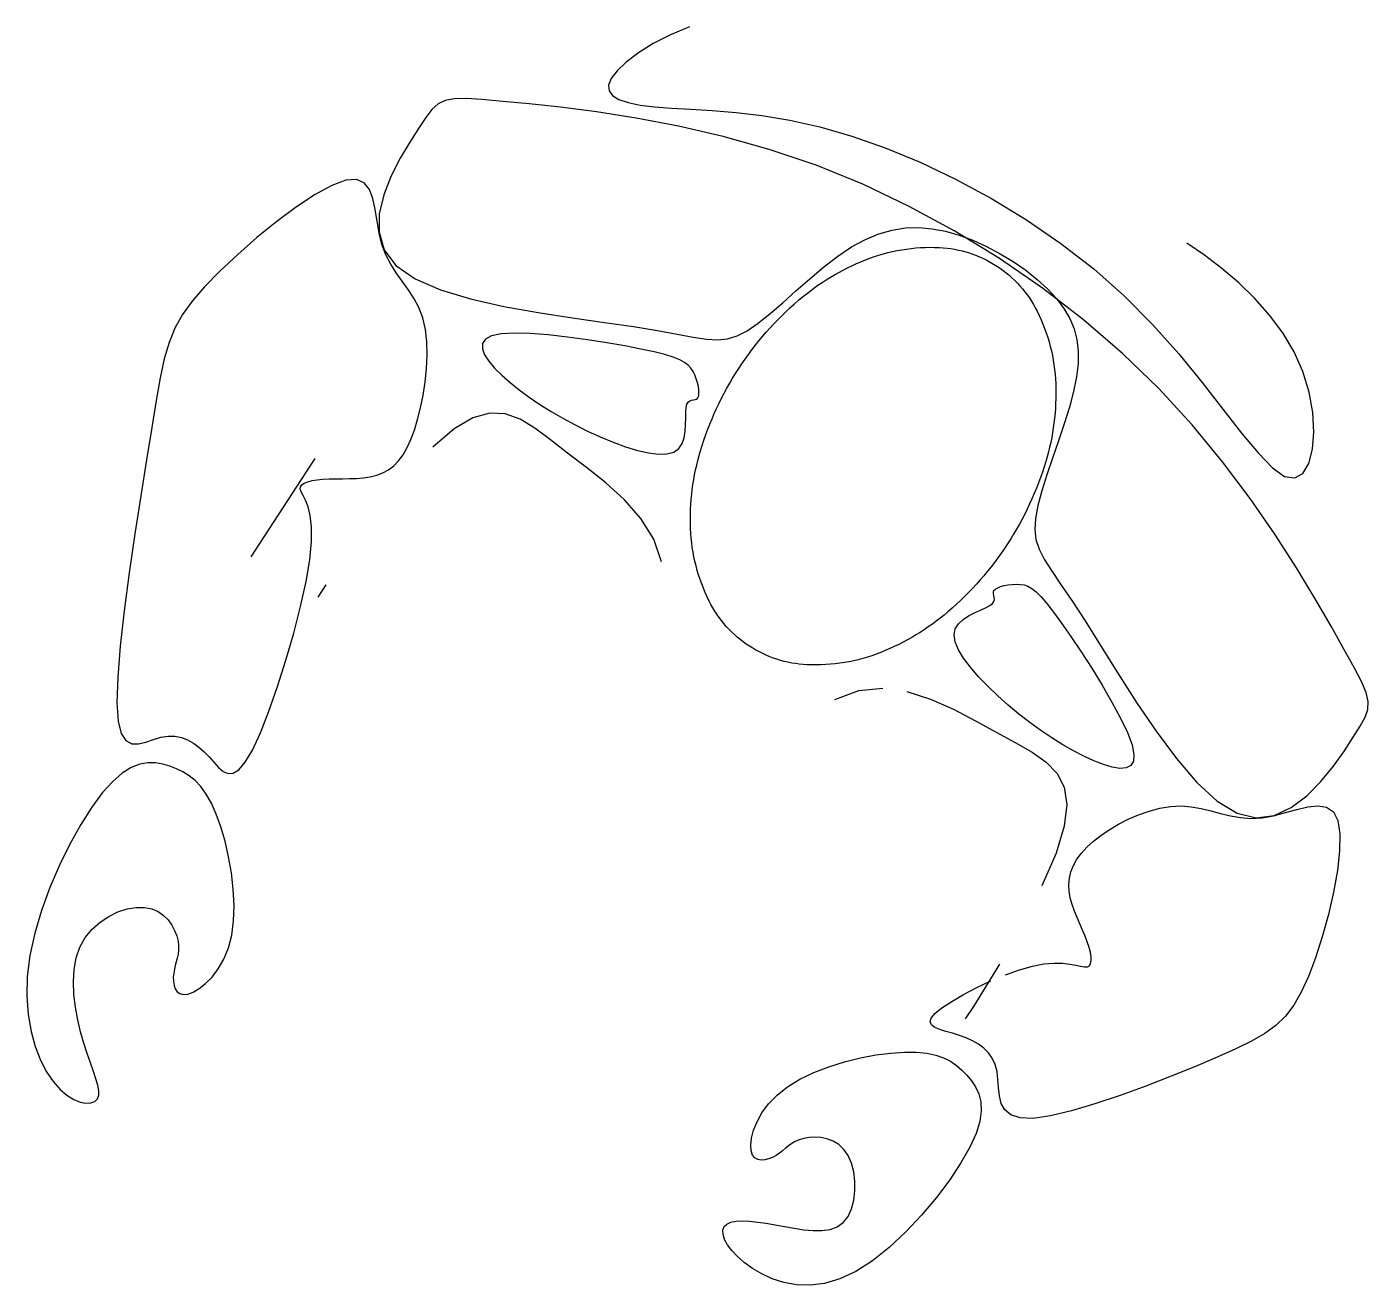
# Model space of a CAD drawing. Header units: metres. Extents: x -39 to 21688, y -24 to 9022.
# Drawn here: x 315.97 to 316.598, y 9.415 to 10.005 of the extents above; entities that cross this region are included whole.
import ezdxf

# ---------------------------------------------------------------- set-up
doc = ezdxf.new("R2010")
doc.units = ezdxf.units.M
doc.header["$MEASUREMENT"] = 0
doc.layers.add('AR-MOBILIRIO', color=1, linetype='Continuous')
doc.layers.add('MOBILIARIO', color=42, linetype='Continuous')

# ---------------------------------------------------------------- blocks, each defined once
blk = doc.blocks.new('A$C23125473')
at = {"layer": 'AR-MOBILIRIO'}
for p, q in [((2.2058, 0.87446), (2.20087, 0.8722)), ((2.21124, 0.87621), (2.2058, 0.87446)), ((2.21715, 0.87728), (2.21124, 0.87621)), ((2.22351, 0.87748), (2.21715, 0.87728)), ((2.23027, 0.87664), (2.22351, 0.87748)), ((2.23741, 0.87456), (2.23027, 0.87664)), ((2.2449, 0.87108), (2.23741, 0.87456)), ((2.19648, 0.86963), (2.19266, 0.8669)), ((2.20087, 0.8722), (2.19648, 0.86963)), ((2.25266, 0.86608), (2.2449, 0.87108)), ((2.18682, 0.86132), (2.18481, 0.85862)), ((2.18944, 0.86411), (2.18682, 0.86132)), ((2.19266, 0.8669), (2.18944, 0.86411)), ((2.26052, 0.8598), (2.25266, 0.86608)), ((2.18344, 0.85607), (2.18271, 0.85374)), ((2.18481, 0.85862), (2.18344, 0.85607)), ((2.26828, 0.85256), (2.26052, 0.8598)), ((2.18271, 0.85374), (2.18264, 0.85172)), ((2.18264, 0.85172), (2.18324, 0.85007)), ((2.18324, 0.85007), (2.1845, 0.84885)), ((2.1845, 0.84885), (2.18639, 0.84802)), ((2.19887, 0.84794), (2.2029, 0.84851)), ((2.2029, 0.84851), (2.20716, 0.84924)), ((2.20716, 0.84924), (2.21159, 0.85006)), ((2.21159, 0.85006), (2.21609, 0.85086)), ((2.21609, 0.85086), (2.22056, 0.85152)), ((2.22056, 0.85152), (2.2249, 0.85191)), ((2.2249, 0.85191), (2.22903, 0.85189)), ((2.22903, 0.85189), (2.23283, 0.85134)), ((2.23283, 0.85134), (2.2362, 0.85013)), ((2.2362, 0.85013), (2.23905, 0.84813)), ((2.27573, 0.84467), (2.26828, 0.85256)), ((2.18639, 0.84802), (2.18884, 0.84757)), ((2.18884, 0.84757), (2.19178, 0.84743)), ((2.19178, 0.84743), (2.19514, 0.84757)), ((2.19514, 0.84757), (2.19887, 0.84794)), ((2.23905, 0.84813), (2.24131, 0.84527)), ((2.24131, 0.84527), (2.24296, 0.8417)), ((2.28267, 0.83644), (2.27573, 0.84467)), ((2.24296, 0.8417), (2.24403, 0.83762)), ((2.24403, 0.83762), (2.24453, 0.83324)), ((2.28889, 0.8282), (2.28267, 0.83644)), ((2.24453, 0.83324), (2.24449, 0.82876)), ((2.24392, 0.82438), (2.24285, 0.82032)), ((2.24449, 0.82876), (2.24392, 0.82438)), ((2.29419, 0.82025), (2.28889, 0.8282)), ((2.19764, 0.81791), (2.1966, 0.81657)), ((2.19899, 0.81869), (2.19764, 0.81791)), ((2.20056, 0.81897), (2.19899, 0.81869)), ((2.20229, 0.81883), (2.20056, 0.81897)), ((2.20409, 0.81836), (2.20229, 0.81883)), ((2.20587, 0.81762), (2.20409, 0.81836)), ((2.20757, 0.81669), (2.20587, 0.81762)), ((2.24285, 0.82032), (2.24129, 0.81677)), ((2.29836, 0.81291), (2.29419, 0.82025)), ((2.19595, 0.81459), (2.19576, 0.81192)), ((2.19576, 0.81192), (2.19611, 0.80867)), ((2.1966, 0.81657), (2.19595, 0.81459)), ((2.20912, 0.81565), (2.20757, 0.81669)), ((2.21056, 0.81453), (2.20912, 0.81565)), ((2.21195, 0.81339), (2.21056, 0.81453)), ((2.21337, 0.81226), (2.21195, 0.81339)), ((2.21488, 0.81119), (2.21337, 0.81226)), ((2.21653, 0.81022), (2.21488, 0.81119)), ((2.23689, 0.81168), (2.23424, 0.81006)), ((2.23927, 0.8139), (2.23689, 0.81168)), ((2.24129, 0.81677), (2.23927, 0.8139)), ((2.30125, 0.80643), (2.29836, 0.81291)), ((2.19611, 0.80867), (2.19705, 0.80497)), ((2.19705, 0.80497), (2.19865, 0.80097)), ((2.2184, 0.80938), (2.21653, 0.81022)), ((2.22054, 0.80873), (2.2184, 0.80938)), ((2.223, 0.8083), (2.22054, 0.80873)), ((2.22571, 0.80816), (2.223, 0.8083)), ((2.22855, 0.80836), (2.22571, 0.80816)), ((2.23142, 0.80898), (2.22855, 0.80836)), ((2.23424, 0.81006), (2.23142, 0.80898)), ((2.30297, 0.80078), (2.30125, 0.80643)), ((2.19865, 0.80097), (2.20097, 0.79679)), ((2.30365, 0.79588), (2.30297, 0.80078)), ((2.32184, 0.79918), (2.31754, 0.79779)), ((2.32796, 0.79937), (2.32184, 0.79918)), ((2.33609, 0.79821), (2.32796, 0.79937)), ((2.3459, 0.79588), (2.33609, 0.79821)), ((1.87856, 0.79053), (1.88154, 0.79173)), ((1.88154, 0.79173), (1.88425, 0.79223)), ((1.88425, 0.79223), (1.88658, 0.7921)), ((1.88658, 0.7921), (1.88842, 0.7914)), ((2.20097, 0.79679), (2.20407, 0.79258)), ((2.20407, 0.79258), (2.20802, 0.78847)), ((2.30346, 0.79162), (2.30365, 0.79588)), ((2.31303, 0.79238), (2.31215, 0.78881)), ((2.31471, 0.79545), (2.31303, 0.79238)), ((2.31754, 0.79779), (2.31471, 0.79545)), ((2.35693, 0.79261), (2.3459, 0.79588)), ((2.36871, 0.78864), (2.35693, 0.79261)), ((1.86894, 0.78216), (1.87216, 0.78581)), ((1.87216, 0.78581), (1.8754, 0.78858)), ((1.8754, 0.78858), (1.87856, 0.79053)), ((1.88842, 0.7914), (1.88969, 0.79019)), ((1.88969, 0.79019), (1.8903, 0.78853)), ((1.89032, 0.78642), (1.88984, 0.78385)), ((1.8903, 0.78853), (1.89032, 0.78642)), ((2.20802, 0.78847), (2.21288, 0.7846)), ((2.30104, 0.78466), (2.30254, 0.78791)), ((2.30254, 0.78791), (2.30346, 0.79162)), ((2.31215, 0.78881), (2.31176, 0.78497)), ((2.38079, 0.78423), (2.36871, 0.78864)), ((1.86586, 0.77758), (1.86894, 0.78216)), ((1.88896, 0.78084), (1.88777, 0.77736)), ((1.88984, 0.78385), (1.88896, 0.78084)), ((2.21288, 0.7846), (2.21866, 0.78108)), ((2.21866, 0.78108), (2.22519, 0.77796)), ((2.2946, 0.77677), (2.29694, 0.77917)), ((2.29694, 0.77917), (2.29913, 0.78178)), ((2.29913, 0.78178), (2.30104, 0.78466)), ((2.31151, 0.7811), (2.31107, 0.77743)), ((2.31176, 0.78497), (2.31151, 0.7811)), ((2.3927, 0.77961), (2.38079, 0.78423)), ((2.40398, 0.77502), (2.3927, 0.77961)), ((1.86302, 0.77211), (1.86586, 0.77758)), ((1.88636, 0.77342), (1.88483, 0.76901)), ((1.88777, 0.77736), (1.88636, 0.77342)), ((2.22519, 0.77796), (2.23225, 0.77525)), ((2.23225, 0.77525), (2.23962, 0.77295)), ((2.23962, 0.77295), (2.24706, 0.7711)), ((2.28922, 0.77266), (2.29206, 0.77458)), ((2.29206, 0.77458), (2.2946, 0.77677)), ((2.31017, 0.77414), (2.3088, 0.77125)), ((2.31107, 0.77743), (2.31017, 0.77414)), ((2.41416, 0.77072), (2.40398, 0.77502)), ((1.86056, 0.76579), (1.86302, 0.77211)), ((1.88483, 0.76901), (1.88327, 0.76414)), ((2.24706, 0.7711), (2.25437, 0.76969)), ((2.25437, 0.76969), (2.2613, 0.76876)), ((2.2613, 0.76876), (2.26765, 0.7683)), ((2.26765, 0.7683), (2.27324, 0.76834)), ((2.27324, 0.76834), (2.27811, 0.76883)), ((2.27811, 0.76883), (2.28233, 0.76974)), ((2.28233, 0.76974), (2.28601, 0.77103)), ((2.28601, 0.77103), (2.28922, 0.77266)), ((2.30701, 0.76873), (2.30484, 0.76654)), ((2.3088, 0.77125), (2.30701, 0.76873)), ((2.42289, 0.76686), (2.41416, 0.77072)), ((2.43026, 0.76326), (2.42289, 0.76686)), ((1.85859, 0.75866), (1.86056, 0.76579)), ((1.88327, 0.76414), (1.88177, 0.75882)), ((2.2935, 0.76052), (2.29027, 0.75954)), ((2.29664, 0.76168), (2.2935, 0.76052)), ((2.29961, 0.76305), (2.29664, 0.76168)), ((2.30236, 0.76466), (2.29961, 0.76305)), ((2.30484, 0.76654), (2.30236, 0.76466)), ((2.43647, 0.75967), (2.43026, 0.76326)), ((1.85723, 0.75079), (1.85859, 0.75866)), ((1.88177, 0.75882), (1.88044, 0.75315)), ((2.28037, 0.75563), (2.2797, 0.75423)), ((2.2797, 0.75423), (2.28016, 0.75247)), ((2.28198, 0.75678), (2.28037, 0.75563)), ((2.2843, 0.75775), (2.28198, 0.75678)), ((2.28713, 0.75864), (2.2843, 0.75775)), ((2.29027, 0.75954), (2.28713, 0.75864)), ((2.44171, 0.75584), (2.43647, 0.75967)), ((2.44618, 0.75151), (2.44171, 0.75584)), ((1.8566, 0.7422), (1.85723, 0.75079)), ((1.88044, 0.75315), (1.87937, 0.74727)), ((2.28016, 0.75247), (2.28198, 0.75029)), ((2.28198, 0.75029), (2.28527, 0.74762)), ((2.30003, 0.747), (2.2962, 0.7528)), ((2.45007, 0.74642), (2.44618, 0.75151)), ((1.85683, 0.73296), (1.8566, 0.7422)), ((1.87937, 0.74727), (1.87865, 0.74131)), ((2.28527, 0.74762), (2.28983, 0.74459)), ((2.28983, 0.74459), (2.29537, 0.74136)), ((2.31225, 0.7272), (2.30003, 0.747)), ((2.4536, 0.74032), (2.45007, 0.74642)), ((1.87865, 0.74131), (1.8784, 0.73538)), ((1.8784, 0.73538), (1.87871, 0.72963)), ((1.92522, 0.73332), (1.92526, 0.73525)), ((1.92526, 0.73525), (1.92555, 0.73708)), ((1.92555, 0.73708), (1.92613, 0.73872)), ((1.92613, 0.73872), (1.92702, 0.74005)), ((1.92702, 0.74005), (1.92827, 0.74097)), ((1.92827, 0.74097), (1.92992, 0.74138)), ((1.92992, 0.74138), (1.932, 0.74117)), ((1.932, 0.74117), (1.93451, 0.74026)), ((1.93451, 0.74026), (1.93735, 0.73863)), ((1.93735, 0.73863), (1.94035, 0.73628)), ((1.94035, 0.73628), (1.94337, 0.73319)), ((2.29537, 0.74136), (2.3016, 0.73811)), ((2.3016, 0.73811), (2.30823, 0.73499)), ((2.45694, 0.73295), (2.4536, 0.74032)), ((1.85804, 0.7231), (1.85683, 0.73296)), ((1.87871, 0.72963), (1.87967, 0.72418)), ((1.92538, 0.73139), (1.92522, 0.73332)), ((1.92571, 0.72956), (1.92538, 0.73139)), ((1.92614, 0.72779), (1.92571, 0.72956)), ((1.94337, 0.73319), (1.94625, 0.72938)), ((1.94625, 0.72938), (1.94884, 0.72484)), ((2.31497, 0.73216), (2.32154, 0.72979)), ((2.32154, 0.72979), (2.32763, 0.72805)), ((2.46025, 0.72417), (2.45694, 0.73295)), ((1.8603, 0.71271), (1.85804, 0.7231)), ((1.87967, 0.72418), (1.88139, 0.71916)), ((1.92662, 0.72605), (1.92614, 0.72779)), ((1.92708, 0.7243), (1.92662, 0.72605)), ((1.92745, 0.72249), (1.92708, 0.7243)), ((1.94884, 0.72484), (1.95101, 0.71957)), ((2.32763, 0.72805), (2.33303, 0.72705)), ((2.33303, 0.72705), (2.33771, 0.72667)), ((2.33771, 0.72667), (2.34172, 0.72675)), ((2.34172, 0.72675), (2.34512, 0.72713)), ((2.34512, 0.72713), (2.34794, 0.72765)), ((2.34794, 0.72765), (2.35022, 0.72815)), ((2.35022, 0.72815), (2.35202, 0.72845)), ((2.35202, 0.72845), (2.35338, 0.72841)), ((2.35338, 0.72841), (2.35434, 0.72789)), ((2.35434, 0.72789), (2.35493, 0.7269)), ((2.35512, 0.72374), (2.35478, 0.72166)), ((2.35493, 0.7269), (2.35518, 0.7255)), ((2.35518, 0.7255), (2.35512, 0.72374)), ((2.46341, 0.71434), (2.46025, 0.72417)), ((1.88139, 0.71916), (1.88392, 0.71467)), ((1.9268, 0.71388), (1.92741, 0.71631)), ((1.92741, 0.71631), (1.92768, 0.71853)), ((1.92767, 0.72058), (1.92745, 0.72249)), ((1.92768, 0.71853), (1.92767, 0.72058)), ((1.95101, 0.71957), (1.95258, 0.71356)), ((2.35336, 0.71677), (2.35233, 0.71406)), ((2.35418, 0.71932), (2.35336, 0.71677)), ((2.35478, 0.72166), (2.35418, 0.71932)), ((1.86348, 0.70203), (1.8603, 0.71271)), ((1.88392, 0.71467), (1.88713, 0.71077)), ((1.88713, 0.71077), (1.89088, 0.70746)), ((1.9245, 0.70884), (1.92584, 0.71136)), ((1.92584, 0.71136), (1.9268, 0.71388)), ((1.95258, 0.71356), (1.95345, 0.70684)), ((2.35115, 0.71123), (2.34987, 0.70831)), ((2.35233, 0.71406), (2.35115, 0.71123)), ((2.46628, 0.70394), (2.46341, 0.71434)), ((1.89088, 0.70746), (1.89498, 0.70476)), ((1.89498, 0.70476), (1.89927, 0.70271)), ((1.9181, 0.70255), (1.92065, 0.70432)), ((1.92065, 0.70432), (1.92278, 0.70646)), ((1.92278, 0.70646), (1.9245, 0.70884)), ((1.95345, 0.70684), (1.95367, 0.69961)), ((2.34857, 0.70531), (2.34735, 0.70226)), ((2.34987, 0.70831), (2.34857, 0.70531)), ((2.4687, 0.69343), (2.46628, 0.70394)), ((1.86741, 0.69132), (1.86348, 0.70203)), ((1.89927, 0.70271), (1.9036, 0.70132)), ((1.9036, 0.70132), (1.90778, 0.7006)), ((1.90778, 0.7006), (1.91166, 0.70059)), ((1.91166, 0.70059), (1.91511, 0.70127)), ((1.91511, 0.70127), (1.9181, 0.70255)), ((1.95367, 0.69961), (1.95329, 0.69205)), ((2.34626, 0.69918), (2.3454, 0.69608)), ((2.34735, 0.70226), (2.34626, 0.69918)), ((1.87191, 0.68085), (1.86741, 0.69132)), ((1.95329, 0.69205), (1.95241, 0.68439)), ((2.34485, 0.69299), (2.34467, 0.68992)), ((2.3454, 0.69608), (2.34485, 0.69299)), ((2.47052, 0.6833), (2.4687, 0.69343)), ((2.33872, 0.67511), (2.33212, 0.6905)), ((2.34467, 0.68992), (2.34494, 0.68689)), ((2.34494, 0.68689), (2.34566, 0.6839)), ((1.8768, 0.6709), (1.87191, 0.68085)), ((1.95241, 0.68439), (1.9511, 0.67683)), ((2.34566, 0.6839), (2.34685, 0.68096)), ((2.34685, 0.68096), (2.3485, 0.67806)), ((2.47156, 0.67402), (2.47052, 0.6833)), ((1.9511, 0.67683), (1.94943, 0.66959)), ((2.34255, 0.6625), (2.33872, 0.67511)), ((2.3485, 0.67806), (2.3506, 0.6752)), ((2.3506, 0.6752), (2.35317, 0.67238)), ((2.35317, 0.67238), (2.35619, 0.66961)), ((2.47169, 0.66605), (2.47156, 0.67402)), ((1.88192, 0.66173), (1.8768, 0.6709)), ((1.94943, 0.66959), (1.94748, 0.66286)), ((2.35619, 0.66961), (2.35967, 0.66688)), ((2.35967, 0.66688), (2.3636, 0.6642)), ((2.47074, 0.65989), (2.47169, 0.66605)), ((1.88708, 0.65362), (1.88192, 0.66173)), ((1.94748, 0.66286), (1.94532, 0.65687)), ((2.34373, 0.6524), (2.34255, 0.6625)), ((2.3636, 0.6642), (2.36791, 0.66164)), ((2.36791, 0.66164), (2.37252, 0.65928)), ((2.46861, 0.65585), (2.47074, 0.65989)), ((1.89211, 0.64683), (1.88708, 0.65362)), ((1.94532, 0.65687), (1.94303, 0.65177)), ((2.37252, 0.65928), (2.37735, 0.65719)), ((2.37735, 0.65719), (2.38231, 0.65545)), ((2.38231, 0.65545), (2.38734, 0.65413)), ((2.38734, 0.65413), (2.39234, 0.6533)), ((2.40199, 0.65342), (2.40662, 0.65425)), ((2.40662, 0.65425), (2.41119, 0.65536)), ((2.41119, 0.65536), (2.41575, 0.65656)), ((2.41424, 0.65082), (2.42357, 0.65652)), ((2.41575, 0.65656), (2.42037, 0.65767)), ((2.42037, 0.65767), (2.42511, 0.65851)), ((2.42357, 0.65652), (2.4325, 0.65861)), ((2.42511, 0.65851), (2.43003, 0.65889)), ((2.43003, 0.65889), (2.43519, 0.65862)), ((2.4325, 0.65861), (2.44095, 0.6575)), ((2.43519, 0.65862), (2.4406, 0.65762)), ((2.4406, 0.65762), (2.44612, 0.65617)), ((2.44095, 0.6575), (2.44886, 0.65386)), ((2.44612, 0.65617), (2.45156, 0.65467)), ((2.44886, 0.65386), (2.45617, 0.64835)), ((2.45156, 0.65467), (2.45672, 0.65349)), ((2.45672, 0.65349), (2.4614, 0.65304)), ((2.4614, 0.65304), (2.46543, 0.6537)), ((2.46543, 0.6537), (2.46861, 0.65585)), ((1.94061, 0.64752), (1.93807, 0.64403)), ((1.94303, 0.65177), (1.94061, 0.64752)), ((2.34255, 0.64434), (2.34373, 0.6524)), ((2.39234, 0.6533), (2.39725, 0.65306)), ((2.39725, 0.65306), (2.40199, 0.65342)), ((2.40468, 0.64201), (2.41424, 0.65082)), ((2.45617, 0.64835), (2.46279, 0.64163)), ((1.89686, 0.64157), (1.89211, 0.64683)), ((1.90133, 0.63771), (1.89686, 0.64157)), ((1.9354, 0.64118), (1.93262, 0.6389)), ((1.93807, 0.64403), (1.9354, 0.64118)), ((2.33927, 0.63787), (2.34255, 0.64434)), ((2.39507, 0.63086), (2.40468, 0.64201)), ((2.46279, 0.64163), (2.46868, 0.63437)), ((1.90554, 0.63511), (1.90133, 0.63771)), ((1.90952, 0.63356), (1.90554, 0.63511)), ((1.92668, 0.63565), (1.92353, 0.63448)), ((1.92971, 0.63709), (1.92668, 0.63565)), ((1.93262, 0.6389), (1.92971, 0.63709)), ((1.9442, 0.63262), (1.94637, 0.635)), ((1.94637, 0.635), (1.94857, 0.63687)), ((1.94857, 0.63687), (1.95085, 0.63791)), ((1.95085, 0.63791), (1.95329, 0.63777)), ((1.95329, 0.63777), (1.95596, 0.63611)), ((1.95596, 0.63611), (1.95893, 0.63259)), ((2.33416, 0.63251), (2.33927, 0.63787)), ((2.36495, 0.63489), (2.36087, 0.63368)), ((2.36854, 0.63546), (2.36495, 0.63489)), ((2.37149, 0.63526), (2.36854, 0.63546)), ((2.37368, 0.63418), (2.37149, 0.63526)), ((1.91328, 0.6329), (1.90952, 0.63356)), ((1.91686, 0.63295), (1.91328, 0.6329)), ((1.92026, 0.63354), (1.91686, 0.63295)), ((1.92353, 0.63448), (1.92026, 0.63354)), ((1.93965, 0.62768), (1.94198, 0.63009)), ((1.94198, 0.63009), (1.9442, 0.63262)), ((1.95893, 0.63259), (1.96226, 0.62688)), ((2.32751, 0.62781), (2.33416, 0.63251)), ((2.35175, 0.6298), (2.34689, 0.62728)), ((2.35643, 0.63195), (2.35175, 0.6298)), ((2.36087, 0.63368), (2.35643, 0.63195)), ((2.37497, 0.6321), (2.37368, 0.63418)), ((2.37431, 0.62445), (2.37522, 0.6289)), ((2.37522, 0.6289), (2.37497, 0.6321)), ((2.38558, 0.61811), (2.39507, 0.63086)), ((2.46868, 0.63437), (2.47376, 0.62722)), ((1.90081, 0.61913), (1.90299, 0.62247)), ((1.90299, 0.62247), (1.90573, 0.62391)), ((1.90573, 0.62391), (1.9089, 0.62396)), ((1.9089, 0.62396), (1.91233, 0.62313)), ((1.91233, 0.62313), (1.91589, 0.62192)), ((1.92901, 0.62105), (1.93189, 0.62215)), ((1.93189, 0.62215), (1.93462, 0.62365)), ((1.93462, 0.62365), (1.9372, 0.62552)), ((1.9372, 0.62552), (1.93965, 0.62768)), ((1.96226, 0.62688), (1.96598, 0.61878)), ((2.31062, 0.61853), (2.31957, 0.62331)), ((2.31957, 0.62331), (2.32751, 0.62781)), ((2.34189, 0.62441), (2.3368, 0.62122)), ((2.34689, 0.62728), (2.34189, 0.62441)), ((2.37215, 0.61871), (2.37431, 0.62445)), ((2.47376, 0.62722), (2.47797, 0.62085)), ((1.89936, 0.61337), (1.90081, 0.61913)), ((1.91589, 0.62192), (1.91941, 0.62086)), ((1.91941, 0.62086), (1.92278, 0.62035)), ((1.92278, 0.62035), (1.92598, 0.62043)), ((1.92598, 0.62043), (1.92901, 0.62105)), ((1.96598, 0.61878), (1.96996, 0.60869)), ((2.30091, 0.6132), (2.31062, 0.61853)), ((2.33164, 0.61773), (2.32648, 0.61399)), ((2.3368, 0.62122), (2.33164, 0.61773)), ((2.36894, 0.61194), (2.37215, 0.61871)), ((2.37638, 0.60454), (2.38558, 0.61811)), ((2.47797, 0.62085), (2.48125, 0.61573)), ((1.89877, 0.60468), (1.89936, 0.61337)), ((2.29061, 0.6078), (2.30091, 0.6132)), ((2.32135, 0.61001), (2.3163, 0.60582)), ((2.32648, 0.61399), (2.32135, 0.61001)), ((2.36492, 0.60444), (2.36894, 0.61194)), ((2.48125, 0.61573), (2.48353, 0.61156)), ((2.48353, 0.61156), (2.48478, 0.60788)), ((1.89915, 0.59277), (1.89877, 0.60468)), ((1.96996, 0.60869), (1.97401, 0.59718)), ((2.23514, 0.60326), (2.24629, 0.59894)), ((2.27985, 0.60301), (2.29061, 0.6078)), ((2.3163, 0.60582), (2.31137, 0.60146)), ((2.36033, 0.59654), (2.36492, 0.60444)), ((2.36766, 0.59089), (2.37638, 0.60454)), ((2.48493, 0.60418), (2.48394, 0.6)), ((2.48478, 0.60788), (2.48493, 0.60418)), ((1.97401, 0.59718), (1.97796, 0.5848)), ((2.24629, 0.59894), (2.25755, 0.59791)), ((2.26878, 0.59949), (2.27985, 0.60301)), ((2.30669, 0.597), (2.30239, 0.59253)), ((2.31137, 0.60146), (2.30669, 0.597)), ((2.48394, 0.6), (2.48175, 0.59485)), ((1.90037, 0.57816), (1.89915, 0.59277)), ((2.30239, 0.59253), (2.29859, 0.58813)), ((2.35543, 0.58857), (2.36033, 0.59654)), ((2.35959, 0.57793), (2.36766, 0.59089)), ((2.48175, 0.59485), (2.47832, 0.58825)), ((1.97796, 0.5848), (1.98163, 0.57211)), ((2.29859, 0.58813), (2.29541, 0.58389)), ((2.35046, 0.58085), (2.35543, 0.58857)), ((2.47832, 0.58825), (2.47359, 0.57971)), ((1.90224, 0.56162), (1.90037, 0.57816)), ((2.293, 0.57988), (2.29147, 0.57619)), ((2.29541, 0.58389), (2.293, 0.57988)), ((2.34567, 0.57368), (2.35046, 0.58085)), ((2.47359, 0.57971), (2.46751, 0.5689)), ((1.98163, 0.57211), (1.98483, 0.55967)), ((2.29147, 0.57619), (2.29096, 0.57291)), ((2.29096, 0.57291), (2.29153, 0.57009)), ((2.34131, 0.56741), (2.34567, 0.57368)), ((2.35235, 0.5664), (2.35959, 0.57793)), ((2.29153, 0.57009), (2.29301, 0.56771)), ((2.29301, 0.56771), (2.29516, 0.56569)), ((2.29516, 0.56569), (2.29774, 0.56399)), ((2.33756, 0.56227), (2.34131, 0.56741)), ((2.34609, 0.55687), (2.35235, 0.5664)), ((2.46751, 0.5689), (2.46009, 0.55605)), ((1.90459, 0.54387), (1.90224, 0.56162)), ((1.98483, 0.55967), (1.98739, 0.54802)), ((2.29774, 0.56399), (2.30052, 0.56255)), ((2.30052, 0.56255), (2.30326, 0.56131)), ((2.30326, 0.56131), (2.30573, 0.56021)), ((2.30573, 0.56021), (2.30769, 0.55919)), ((2.33439, 0.5582), (2.33756, 0.56227)), ((1.99672, 0.54951), (1.99297, 0.55536)), ((2.30769, 0.55919), (2.30896, 0.55821)), ((2.30896, 0.55821), (2.30964, 0.55726)), ((2.30939, 0.55377), (2.30935, 0.55298)), ((2.30935, 0.55298), (2.30961, 0.55224)), ((2.3096, 0.55459), (2.30939, 0.55377)), ((2.3098, 0.55544), (2.3096, 0.55459)), ((2.30964, 0.55726), (2.30987, 0.55633)), ((2.30987, 0.55633), (2.3098, 0.55544)), ((2.32938, 0.55281), (2.3317, 0.55509)), ((2.3317, 0.55509), (2.33439, 0.5582)), ((2.34082, 0.54914), (2.34609, 0.55687)), ((2.46009, 0.55605), (2.4513, 0.54155)), ((1.98739, 0.54802), (1.98913, 0.53773)), ((2.30961, 0.55224), (2.3103, 0.55155)), ((2.3103, 0.55155), (2.31137, 0.55091)), ((2.31137, 0.55091), (2.31276, 0.55035)), ((2.31276, 0.55035), (2.3144, 0.54989)), ((2.3144, 0.54989), (2.3162, 0.54953)), ((2.3162, 0.54953), (2.3181, 0.54931)), ((2.3181, 0.54931), (2.32003, 0.54923)), ((2.32003, 0.54923), (2.32191, 0.54931)), ((2.32191, 0.54931), (2.32371, 0.54959)), ((2.32371, 0.54959), (2.32549, 0.55019)), ((2.32549, 0.55019), (2.32734, 0.55121)), ((2.32734, 0.55121), (2.32938, 0.55281)), ((2.33652, 0.54282), (2.34082, 0.54914)), ((1.90724, 0.52567), (1.90459, 0.54387)), ((2.33318, 0.5375), (2.33652, 0.54282)), ((2.4513, 0.54155), (2.44116, 0.52578)), ((1.99147, 0.4903), (1.96146, 0.53639)), ((1.98913, 0.53773), (1.98993, 0.52922)), ((2.15387, 0.53877), (2.15025, 0.52805)), ((2.33077, 0.5328), (2.33318, 0.5375)), ((1.98993, 0.52922), (1.98994, 0.5224)), ((2.15025, 0.52805), (2.14427, 0.51841)), ((2.32873, 0.52365), (2.3293, 0.52831)), ((2.3293, 0.52831), (2.33077, 0.5328)), ((1.90999, 0.50777), (1.90724, 0.52567)), ((1.98994, 0.5224), (1.98935, 0.51705)), ((2.32905, 0.51841), (2.32873, 0.52365)), ((2.44116, 0.52578), (2.42964, 0.50911)), ((1.98935, 0.51705), (1.98837, 0.51296)), ((2.14427, 0.51841), (2.13657, 0.50972)), ((2.33021, 0.5123), (2.32905, 0.51841)), ((1.98721, 0.5099), (1.98606, 0.50765)), ((1.98837, 0.51296), (1.98721, 0.5099)), ((2.13657, 0.50972), (2.12783, 0.50182)), ((2.33207, 0.50542), (2.33021, 0.5123)), ((2.42964, 0.50911), (2.41675, 0.49194)), ((1.91268, 0.49092), (1.90999, 0.50777)), ((1.98514, 0.506), (1.98464, 0.50472)), ((1.98464, 0.50472), (1.98473, 0.50363)), ((1.98473, 0.50363), (1.9854, 0.50269)), ((1.98606, 0.50765), (1.98514, 0.506)), ((1.9854, 0.50269), (1.98657, 0.50189)), ((2.33441, 0.49796), (2.33207, 0.50542)), ((1.98657, 0.50189), (1.98821, 0.50123)), ((1.98821, 0.50123), (1.99025, 0.50071)), ((1.99025, 0.50071), (1.99263, 0.50031)), ((1.99263, 0.50031), (1.9953, 0.50003)), ((1.9953, 0.50003), (1.99819, 0.49987)), ((1.99819, 0.49987), (2.00126, 0.49981)), ((2.00126, 0.49981), (2.00445, 0.4998)), ((2.00445, 0.4998), (2.00771, 0.49977)), ((2.00771, 0.49977), (2.01099, 0.49966)), ((2.01099, 0.49966), (2.01425, 0.4994)), ((2.01425, 0.4994), (2.01743, 0.49894)), ((2.01743, 0.49894), (2.02049, 0.4982)), ((2.02049, 0.4982), (2.02336, 0.49712)), ((2.02336, 0.49712), (2.02603, 0.49564)), ((2.12783, 0.50182), (2.11873, 0.49458)), ((2.33707, 0.49013), (2.33441, 0.49796)), ((2.44006, 0.49468), (2.44579, 0.49871)), ((2.44579, 0.49871), (2.45057, 0.49947)), ((2.45057, 0.49947), (2.45438, 0.4973)), ((2.45438, 0.4973), (2.45717, 0.49266)), ((1.91511, 0.47585), (1.91268, 0.49092)), ((2.02603, 0.49564), (2.02848, 0.49374)), ((2.02848, 0.49374), (2.03074, 0.4914)), ((2.03074, 0.4914), (2.03282, 0.48858)), ((2.11873, 0.49458), (2.10993, 0.48786)), ((2.33984, 0.48212), (2.33707, 0.49013)), ((2.41675, 0.49194), (2.40248, 0.47464)), ((2.43336, 0.48775), (2.44006, 0.49468)), ((2.45717, 0.49266), (2.4589, 0.48605)), ((2.03282, 0.48858), (2.03473, 0.48527)), ((2.03473, 0.48527), (2.0365, 0.48144)), ((2.0568, 0.47644), (2.04682, 0.48504)), ((2.10993, 0.48786), (2.10194, 0.4816)), ((2.13121, 0.48274), (2.13704, 0.48486)), ((2.13704, 0.48486), (2.1426, 0.48656)), ((2.1426, 0.48656), (2.14776, 0.48775)), ((2.14776, 0.48775), (2.1524, 0.48833)), ((2.1524, 0.48833), (2.15639, 0.48824)), ((2.15639, 0.48824), (2.1596, 0.48738)), ((2.1596, 0.48738), (2.16195, 0.48572)), ((2.16195, 0.48572), (2.16353, 0.4834)), ((2.42565, 0.47844), (2.43336, 0.48775)), ((2.4589, 0.48605), (2.45953, 0.47796)), ((2.0365, 0.48144), (2.03812, 0.47708)), ((2.10194, 0.4816), (2.09461, 0.47617)), ((2.11926, 0.47752), (2.12524, 0.48026)), ((2.12524, 0.48026), (2.13121, 0.48274)), ((2.16353, 0.4834), (2.1645, 0.48062)), ((2.1645, 0.48062), (2.16501, 0.47757)), ((2.16501, 0.47757), (2.16521, 0.47445)), ((2.34254, 0.47412), (2.33984, 0.48212)), ((2.41691, 0.46726), (2.42565, 0.47844)), ((2.45953, 0.47796), (2.45901, 0.46886)), ((1.91718, 0.46313), (1.91511, 0.47585)), ((2.03812, 0.47708), (2.03962, 0.47215)), ((2.03962, 0.47215), (2.041, 0.46667)), ((2.06556, 0.47127), (2.0568, 0.47644)), ((2.07341, 0.4691), (2.06556, 0.47127)), ((2.08762, 0.47198), (2.08066, 0.46948)), ((2.09461, 0.47617), (2.08762, 0.47198)), ((2.10215, 0.4683), (2.10767, 0.47151)), ((2.10767, 0.47151), (2.11338, 0.47459)), ((2.11338, 0.47459), (2.11926, 0.47752)), ((2.16521, 0.47445), (2.16523, 0.47144)), ((2.16523, 0.47144), (2.16524, 0.46873)), ((2.34498, 0.46634), (2.34254, 0.47412)), ((2.40248, 0.47464), (2.38683, 0.45759)), ((2.041, 0.46667), (2.04221, 0.46076)), ((2.08066, 0.46948), (2.07341, 0.4691)), ((2.0919, 0.46163), (2.09688, 0.465)), ((2.09688, 0.465), (2.10215, 0.4683)), ((2.16524, 0.46873), (2.16538, 0.46653)), ((2.16538, 0.46653), (2.16577, 0.46497)), ((2.16577, 0.46497), (2.16636, 0.46397)), ((2.34696, 0.45897), (2.34498, 0.46634)), ((2.40709, 0.45474), (2.41691, 0.46726)), ((2.45901, 0.46886), (2.45731, 0.45925)), ((1.91905, 0.45253), (1.91718, 0.46313)), ((2.04221, 0.46076), (2.04317, 0.45457)), ((2.08726, 0.45822), (2.0919, 0.46163)), ((2.16636, 0.46397), (2.16711, 0.46338)), ((2.16711, 0.46338), (2.16796, 0.46308)), ((2.16796, 0.46308), (2.16882, 0.46292)), ((2.16882, 0.46292), (2.16965, 0.46278)), ((2.16965, 0.46278), (2.17039, 0.4625)), ((2.17039, 0.4625), (2.17096, 0.46196)), ((2.17096, 0.46196), (2.17132, 0.46105)), ((2.17132, 0.46105), (2.17146, 0.45981)), ((2.17146, 0.45981), (2.17141, 0.45831)), ((2.34834, 0.45217), (2.34696, 0.45897)), ((2.45731, 0.45925), (2.45438, 0.44961)), ((1.92098, 0.44362), (1.91905, 0.45253)), ((2.04317, 0.45457), (2.04383, 0.44823)), ((2.07912, 0.45139), (2.08298, 0.4548)), ((2.08298, 0.4548), (2.08726, 0.45822)), ((2.17021, 0.45301), (2.1695, 0.45121)), ((2.17077, 0.45484), (2.17021, 0.45301)), ((2.17118, 0.45663), (2.17077, 0.45484)), ((2.17141, 0.45831), (2.17118, 0.45663)), ((2.38683, 0.45759), (2.36983, 0.44113)), ((2.39616, 0.4414), (2.40709, 0.45474)), ((2.04383, 0.44823), (2.04411, 0.44191)), ((2.07299, 0.44478), (2.07574, 0.44803)), ((2.07574, 0.44803), (2.07912, 0.45139)), ((2.16642, 0.44661), (2.16473, 0.44533)), ((2.16768, 0.448), (2.16642, 0.44661)), ((2.16866, 0.44953), (2.16768, 0.448)), ((2.1695, 0.45121), (2.16866, 0.44953)), ((2.34906, 0.4459), (2.34834, 0.45217)), ((2.45438, 0.44961), (2.45021, 0.44034)), ((1.9232, 0.436), (1.92098, 0.44362)), ((2.04411, 0.44191), (2.04396, 0.43575)), ((2.07001, 0.43895), (2.07102, 0.44174)), ((2.07102, 0.44174), (2.07299, 0.44478)), ((2.15049, 0.44046), (2.14427, 0.43911)), ((2.15548, 0.44171), (2.15049, 0.44046)), ((2.15942, 0.44292), (2.15548, 0.44171)), ((2.16245, 0.44411), (2.15942, 0.44292)), ((2.16473, 0.44533), (2.16245, 0.44411)), ((2.3485, 0.43467), (2.34912, 0.44009)), ((2.34912, 0.44009), (2.34906, 0.4459)), ((2.36983, 0.44113), (2.3516, 0.42542)), ((2.38408, 0.42776), (2.39616, 0.4414)), ((2.45021, 0.44034), (2.44495, 0.43155)), ((1.92595, 0.42924), (1.9232, 0.436)), ((2.04396, 0.43575), (2.0433, 0.42991)), ((2.07011, 0.43652), (2.07001, 0.43895)), ((2.07149, 0.43449), (2.07011, 0.43652)), ((2.07432, 0.43296), (2.07149, 0.43449)), ((2.1192, 0.43476), (2.10993, 0.4335)), ((2.12828, 0.43618), (2.1192, 0.43476)), ((2.13677, 0.43766), (2.12828, 0.43618)), ((2.14427, 0.43911), (2.13677, 0.43766)), ((2.16869, 0.43354), (2.17491, 0.43445)), ((2.17491, 0.43445), (2.18018, 0.43474)), ((2.18018, 0.43474), (2.18488, 0.43428)), ((2.18488, 0.43428), (2.18938, 0.43291)), ((2.34718, 0.42958), (2.3485, 0.43467)), ((1.92948, 0.42292), (1.92595, 0.42924)), ((2.0433, 0.42991), (2.04206, 0.42452)), ((2.07875, 0.432), (2.07432, 0.43296)), ((2.08487, 0.43165), (2.07875, 0.432)), ((2.09237, 0.43185), (2.08487, 0.43165)), ((2.10085, 0.4325), (2.09237, 0.43185)), ((2.10993, 0.4335), (2.10085, 0.4325)), ((2.12725, 0.42664), (2.14072, 0.4286)), ((2.14072, 0.4286), (2.15197, 0.43047)), ((2.15197, 0.43047), (2.16117, 0.43217)), ((2.16117, 0.43217), (2.16869, 0.43354)), ((2.18938, 0.43291), (2.19404, 0.4305)), ((2.19404, 0.4305), (2.19916, 0.42696)), ((2.34515, 0.42472), (2.34718, 0.42958)), ((2.37083, 0.41435), (2.38408, 0.42776)), ((2.44495, 0.43155), (2.43876, 0.42324)), ((1.93404, 0.41662), (1.92948, 0.42292)), ((2.04206, 0.42452), (2.04022, 0.41969)), ((2.07999, 0.41913), (2.09612, 0.42205)), ((2.09612, 0.42205), (2.11213, 0.42451)), ((2.11213, 0.42451), (2.12725, 0.42664)), ((2.19916, 0.42696), (2.20473, 0.4225)), ((2.20473, 0.4225), (2.21066, 0.41738)), ((2.3516, 0.42542), (2.33233, 0.41056)), ((2.34241, 0.42004), (2.34515, 0.42472)), ((2.43876, 0.42324), (2.43182, 0.41543)), ((1.93985, 0.40993), (1.93404, 0.41662)), ((2.0379, 0.41532), (2.03526, 0.41125)), ((2.04022, 0.41969), (2.0379, 0.41532)), ((2.05041, 0.41132), (2.0645, 0.4156)), ((2.0645, 0.4156), (2.07999, 0.41913)), ((2.21066, 0.41738), (2.21688, 0.41187)), ((2.33472, 0.41092), (2.33893, 0.41545)), ((2.33893, 0.41545), (2.34241, 0.42004)), ((2.43182, 0.41543), (2.42429, 0.40815)), ((1.94706, 0.40255), (1.93985, 0.40993)), ((2.03526, 0.41125), (2.03247, 0.40733)), ((2.03849, 0.40614), (2.05041, 0.41132)), ((2.21688, 0.41187), (2.22331, 0.40624)), ((2.33233, 0.41056), (2.31219, 0.39668)), ((2.32987, 0.40648), (2.33472, 0.41092)), ((2.3564, 0.4016), (2.37083, 0.41435)), ((1.95538, 0.39474), (1.94706, 0.40255)), ((2.02967, 0.40342), (2.02703, 0.39935)), ((2.0295, 0.39992), (2.03849, 0.40614)), ((2.03247, 0.40733), (2.02967, 0.40342)), ((2.22331, 0.40624), (2.22985, 0.40075)), ((2.31868, 0.39817), (2.32449, 0.40221)), ((2.32449, 0.40221), (2.32987, 0.40648)), ((2.42429, 0.40815), (2.41636, 0.40139)), ((2.02397, 0.3926), (2.0295, 0.39992)), ((2.02703, 0.39935), (2.02471, 0.39498)), ((2.22985, 0.40075), (2.23643, 0.39567)), ((2.31219, 0.39668), (2.29134, 0.38387)), ((2.31255, 0.39444), (2.31868, 0.39817)), ((2.34102, 0.38968), (2.3564, 0.4016)), ((2.41636, 0.40139), (2.40819, 0.39519)), ((1.9644, 0.38688), (1.95538, 0.39474)), ((2.02157, 0.38442), (2.02397, 0.3926)), ((2.02287, 0.39015), (2.0216, 0.38479)), ((2.02471, 0.39498), (2.02287, 0.39015)), ((2.23643, 0.39567), (2.24297, 0.39126)), ((2.24297, 0.39126), (2.2494, 0.38774)), ((2.29977, 0.38816), (2.30621, 0.39108)), ((2.30621, 0.39108), (2.31255, 0.39444)), ((2.32493, 0.37865), (2.34102, 0.38968)), ((2.40819, 0.39519), (2.39995, 0.38956)), ((1.97373, 0.37934), (1.9644, 0.38688)), ((2.0216, 0.38479), (2.02067, 0.37919)), ((2.0217, 0.37571), (2.02157, 0.38442)), ((2.2494, 0.38774), (2.25573, 0.38513)), ((2.25573, 0.38513), (2.262, 0.38336)), ((2.262, 0.38336), (2.26822, 0.3824)), ((2.29134, 0.38387), (2.26996, 0.37226)), ((2.28067, 0.38273), (2.28696, 0.38393)), ((2.28696, 0.38393), (2.29332, 0.38576)), ((2.29332, 0.38576), (2.29977, 0.38816)), ((1.98296, 0.37251), (1.97373, 0.37934)), ((2.02067, 0.37919), (2.0198, 0.37368)), ((2.26822, 0.3824), (2.27444, 0.38221)), ((2.27444, 0.38221), (2.28067, 0.38273)), ((2.3084, 0.36857), (2.32493, 0.37865)), ((1.9917, 0.36677), (1.98296, 0.37251)), ((2.0198, 0.37368), (2.0187, 0.36863)), ((2.02378, 0.36681), (2.0217, 0.37571)), ((2.26996, 0.37226), (2.24822, 0.36194)), ((1.99954, 0.3625), (1.9917, 0.36677)), ((2.0187, 0.36863), (2.01707, 0.36439)), ((2.02725, 0.35803), (2.02378, 0.36681)), ((2.29169, 0.35953), (2.3084, 0.36857)), ((2.00608, 0.36007), (1.99954, 0.3625)), ((2.01105, 0.35976), (2.00608, 0.36007)), ((2.01461, 0.36131), (2.01105, 0.35976)), ((2.01707, 0.36439), (2.01461, 0.36131)), ((2.24822, 0.36194), (2.22629, 0.35305)), ((2.27505, 0.3516), (2.29169, 0.35953)), ((2.03151, 0.3497), (2.02725, 0.35803)), ((2.22629, 0.35305), (2.20437, 0.34563)), ((2.03599, 0.34216), (2.03151, 0.3497)), ((2.20437, 0.34563), (2.18277, 0.33958)), ((2.25874, 0.34484), (2.27505, 0.3516)), ((2.04012, 0.33574), (2.03599, 0.34216)), ((2.18277, 0.33958), (2.16185, 0.33474)), ((2.2281, 0.33509), (2.24301, 0.33933)), ((2.24301, 0.33933), (2.25874, 0.34484)), ((2.04347, 0.33067), (2.04012, 0.33574)), ((2.16185, 0.33474), (2.14196, 0.33095)), ((2.21407, 0.33198), (2.2281, 0.33509)), ((2.04636, 0.3269), (2.04347, 0.33067)), ((2.04923, 0.32427), (2.04636, 0.3269)), ((2.12343, 0.32805), (2.10661, 0.32588)), ((2.14196, 0.33095), (2.12343, 0.32805)), ((2.16756, 0.32673), (2.17767, 0.32736)), ((2.17767, 0.32736), (2.18881, 0.32831)), ((2.18881, 0.32831), (2.20096, 0.32978)), ((2.20096, 0.32978), (2.21407, 0.33198)), ((2.05254, 0.32264), (2.04923, 0.32427)), ((2.05677, 0.32185), (2.05254, 0.32264)), ((2.06236, 0.32177), (2.05677, 0.32185)), ((2.06979, 0.32224), (2.06236, 0.32177)), ((2.07951, 0.32311), (2.06979, 0.32224)), ((2.09186, 0.32429), (2.07951, 0.32311)), ((2.10661, 0.32588), (2.09186, 0.32429)), ((2.13099, 0.32039), (2.13398, 0.32222)), ((2.13398, 0.32222), (2.13828, 0.32369)), ((2.13828, 0.32369), (2.14384, 0.32482)), ((2.14384, 0.32482), (2.1506, 0.32565)), ((2.1506, 0.32565), (2.15852, 0.32622)), ((2.15852, 0.32622), (2.16756, 0.32673)), ((2.12913, 0.31551), (2.12935, 0.31816)), ((2.13037, 0.3124), (2.12913, 0.31551)), ((2.12935, 0.31816), (2.13099, 0.32039)), ((2.13313, 0.3088), (2.13037, 0.3124)), ((2.13742, 0.30473), (2.13313, 0.3088)), ((2.14312, 0.30039), (2.13742, 0.30473)), ((2.15005, 0.29602), (2.14312, 0.30039)), ((2.15806, 0.29188), (2.15005, 0.29602)), ((2.16699, 0.2882), (2.15806, 0.29188))]:
    blk.add_line(p, q, dxfattribs=at)
for centre, radius, start, end in [((2.22458, 0.53295), 0.05405, 92.72957, 123.06942), ((2.22596, 0.50397), 0.08307, 68.35689, 92.72957), ((2.22458, 0.53295), 0.05405, 123.06942, 153.40927), ((2.2155, 0.4776), 0.11144, 49.40758, 68.35689), ((2.1907, 0.44866), 0.14955, 33.06942, 49.40758), ((2.25053, 0.51997), 0.08307, 153.40927, 177.78195), ((2.1907, 0.44866), 0.14955, 16.73126, 33.06942), ((2.27888, 0.51887), 0.11144, 177.78195, 196.73126), ((2.2272, 0.45963), 0.11144, 357.78195, 16.73126), ((2.31538, 0.52984), 0.14955, 196.73126, 213.06942), ((2.25555, 0.45853), 0.08307, 333.40927, 357.78195), ((2.31538, 0.52984), 0.14955, 213.06942, 229.40758), ((2.2815, 0.44554), 0.05405, 303.06942, 333.40927), ((2.29058, 0.5009), 0.11144, 229.40758, 248.35689), ((2.28011, 0.47452), 0.08307, 248.35689, 272.72957), ((2.2815, 0.44554), 0.05405, 272.72957, 303.06942)]:
    blk.add_arc(centre, radius, start, end, dxfattribs=at)

msp = doc.modelspace()

# ---------------------------------------------------------------- block references
at = {"layer": 'MOBILIARIO', "xscale": -1, "rotation": 180}
msp.add_blockref('A$C23125473', (314.11309, 10.29274), dxfattribs=at)

doc.saveas('drawing.dxf')
